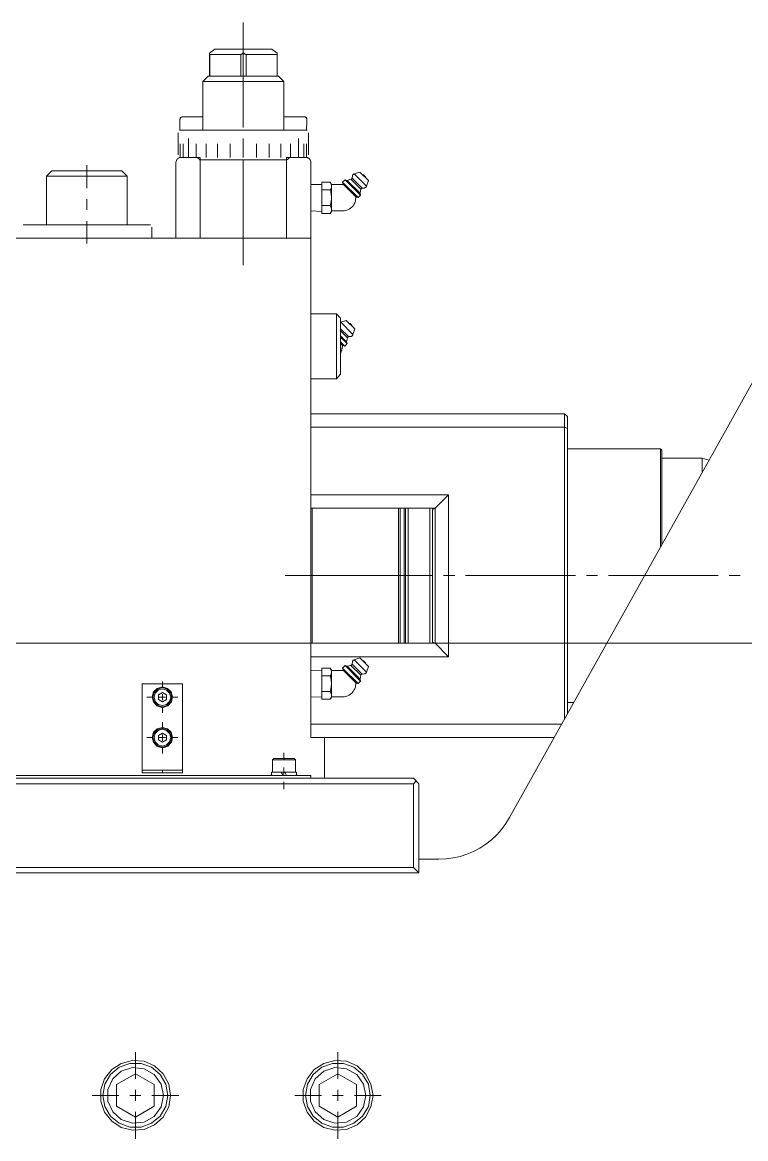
# Model space of a CAD drawing. Header units: millimetres. Extents: x 288 to 8834, y 20 to 9668.
# Drawn here: x 3434.9 to 3702.8, y 7674.4 to 8087.9 of the extents above; entities that cross this region are included whole.
import ezdxf

# ---------------------------------------------------------------- set-up
doc = ezdxf.new("R2010")
doc.units = ezdxf.units.MM
doc.layers.add('Layer1', color=7, linetype='Continuous')

# ---------------------------------------------------------------- blocks, each defined once
blk = doc.blocks.new('BLKF829')
at = {"layer": 'Layer1', "color": 7, "linetype": 'Continuous', "lineweight": 5}
for p, q in [((3612.36, 7788.94), (3614, 7791.09)), ((3608.66, 7785.15), (3610.64, 7786.96)), ((3610.64, 7786.96), (3612.36, 7788.94)), ((3604.35, 7782.05), (3606.59, 7783.51)), ((3606.59, 7783.51), (3608.66, 7785.15)), ((3591.86, 7778.09), (3594.45, 7778.43)), ((3594.45, 7778.43), (3597.03, 7778.95)), ((3597.03, 7778.95), (3599.61, 7779.81)), ((3599.61, 7779.81), (3602.03, 7780.84)), ((3602.03, 7780.84), (3604.35, 7782.05)), ((3589.19, 7777.91), (3591.86, 7778.09))]:
    blk.add_line(p, q, dxfattribs=at)
blk = doc.blocks.new('BLKF892')
at = {"layer": 'Layer1', "color": 7, "linetype": 'Continuous', "lineweight": 5}
for p, q in [((3552.77, 7965.56), (3552.85, 7965.73)), ((3552.85, 7965.73), (3553.03, 7965.9)), ((3553.03, 7966.07), (3553.11, 7966.33)), ((3553.03, 7965.9), (3553.03, 7966.07)), ((3553.11, 7966.33), (3553.2, 7966.5)), ((3553.2, 7966.5), (3553.28, 7966.68)), ((3553.28, 7966.93), (3553.37, 7967.11)), ((3553.28, 7966.68), (3553.28, 7966.93)), ((3553.37, 7967.54), (3553.46, 7967.71)), ((3553.37, 7967.28), (3553.37, 7967.54)), ((3553.37, 7967.11), (3553.37, 7967.28))]:
    blk.add_line(p, q, dxfattribs=at)
blk = doc.blocks.new('BLKF893')
at = {"layer": 'Layer1', "color": 7, "linetype": 'Continuous', "lineweight": 5}
for p, q in [((3556.56, 7971.58), (3556.73, 7971.58)), ((3556.73, 7971.58), (3556.82, 7971.67)), ((3556.82, 7971.67), (3556.9, 7971.67)), ((3556.9, 7971.67), (3556.99, 7971.76)), ((3556.99, 7971.76), (3557.07, 7971.76)), ((3557.07, 7971.76), (3557.16, 7971.84)), ((3557.16, 7971.93), (3557.25, 7972.01)), ((3557.16, 7971.84), (3557.16, 7971.93)), ((3557.25, 7972.01), (3557.33, 7972.1)), ((3557.33, 7972.1), (3557.33, 7972.19))]:
    blk.add_line(p, q, dxfattribs=at)
blk = doc.blocks.new('BLKF894')
at = {"layer": 'Layer1', "color": 7, "linetype": 'Continuous', "lineweight": 5}
for p, q in [((3555.44, 7971.24), (3555.35, 7971.15)), ((3555.52, 7971.33), (3555.44, 7971.33)), ((3555.44, 7971.33), (3555.44, 7971.24)), ((3555.7, 7971.41), (3555.52, 7971.41)), ((3555.52, 7971.41), (3555.52, 7971.33)), ((3555.78, 7971.5), (3555.7, 7971.41))]:
    blk.add_line(p, q, dxfattribs=at)
blk = doc.blocks.new('BLKF895')
at = {"layer": 'Layer1', "color": 7, "linetype": 'Continuous', "lineweight": 5}
for p, q in [((3549.32, 8021.96), (3549.41, 8022.39)), ((3549.41, 8022.39), (3549.41, 8022.82)), ((3548.98, 8020.07), (3549.07, 8020.5)), ((3549.07, 8020.5), (3549.15, 8020.84)), ((3549.15, 8020.84), (3549.24, 8021.01)), ((3549.24, 8021.1), (3549.32, 8021.53)), ((3549.24, 8021.01), (3549.24, 8021.1)), ((3549.32, 8021.53), (3549.32, 8021.96))]:
    blk.add_line(p, q, dxfattribs=at)
blk = doc.blocks.new('BLKF896')
at = {"layer": 'Layer1', "color": 7, "linetype": 'Continuous', "lineweight": 5}
for p, q in [((3549.24, 8019.55), (3549.07, 8019.89)), ((3549.32, 8019.12), (3549.24, 8019.55)), ((3549.41, 8019.12), (3549.32, 8019.12)), ((3549.41, 8018.6), (3549.41, 8019.12))]:
    blk.add_line(p, q, dxfattribs=at)
blk = doc.blocks.new('BLKF897')
at = {"layer": 'Layer1', "color": 7, "linetype": 'Continuous', "lineweight": 5}
for p, q in [((3549.15, 8026.09), (3549.32, 8026.52)), ((3549.32, 8026.52), (3549.41, 8026.96)), ((3548.98, 8025.84), (3549.15, 8026.09))]:
    blk.add_line(p, q, dxfattribs=at)
blk = doc.blocks.new('BLKF898')
at = {"layer": 'Layer1', "color": 7, "linetype": 'Continuous', "lineweight": 5}
for p, q in [((3549.15, 8025.32), (3548.98, 8025.75)), ((3549.24, 8024.89), (3549.15, 8025.32)), ((3549.32, 8024.46), (3549.24, 8024.89)), ((3549.32, 8023.86), (3549.32, 8024.46)), ((3549.41, 8023.42), (3549.32, 8023.86)), ((3549.41, 8022.91), (3549.41, 8023.42))]:
    blk.add_line(p, q, dxfattribs=at)
blk = doc.blocks.new('BLKF899')
at = {"layer": 'Layer1', "color": 7, "linetype": 'Continuous', "lineweight": 5}
for p, q in [((3549.24, 8028.25), (3549.07, 8028.59)), ((3549.32, 8027.82), (3549.24, 8028.25)), ((3549.41, 8027.73), (3549.32, 8027.82)), ((3549.41, 8027.3), (3549.41, 8027.73))]:
    blk.add_line(p, q, dxfattribs=at)
blk = doc.blocks.new('BLKF900')
at = {"layer": 'Layer1', "color": 7, "linetype": 'Continuous', "lineweight": 5}
for p, q in [((3549.32, 8017.91), (3549.41, 8018.34)), ((3548.98, 8017.14), (3549.15, 8017.4)), ((3549.15, 8017.48), (3549.32, 8017.91)), ((3549.15, 8017.4), (3549.15, 8017.48))]:
    blk.add_line(p, q, dxfattribs=at)
blk = doc.blocks.new('BLKF901')
at = {"layer": 'Layer1', "color": 7, "linetype": 'Continuous', "lineweight": 5}
for p, q in [((3558.28, 8021.7), (3558.37, 8022.31)), ((3554.15, 8018.09), (3554.75, 8018.17)), ((3554.75, 8018.17), (3555.44, 8018.43)), ((3555.44, 8018.43), (3555.95, 8018.69)), ((3555.95, 8018.69), (3556.47, 8019.03)), ((3556.47, 8019.03), (3556.99, 8019.46)), ((3556.99, 8019.46), (3557.42, 8019.98)), ((3557.42, 8019.98), (3557.76, 8020.5)), ((3557.76, 8020.5), (3558.02, 8021.1)), ((3558.02, 8021.1), (3558.28, 8021.7)), ((3553.54, 8018.09), (3554.15, 8018.09))]:
    blk.add_line(p, q, dxfattribs=at)
blk = doc.blocks.new('BLKF902')
at = {"layer": 'Layer1', "color": 7, "linetype": 'Continuous', "lineweight": 5}
for p, q in [((3557.25, 8031.26), (3557.16, 8031.17)), ((3557.16, 8031.17), (3557.16, 8031.09)), ((3557.33, 8031.43), (3557.25, 8031.35)), ((3557.25, 8031.35), (3557.25, 8031.26)), ((3557.42, 8031.52), (3557.33, 8031.52)), ((3557.33, 8031.52), (3557.33, 8031.43)), ((3557.5, 8031.61), (3557.42, 8031.52)), ((3557.59, 8031.69), (3557.5, 8031.61)), ((3557.68, 8031.69), (3557.59, 8031.69)), ((3557.76, 8031.78), (3557.68, 8031.69)), ((3557.85, 8031.78), (3557.76, 8031.78))]:
    blk.add_line(p, q, dxfattribs=at)
blk = doc.blocks.new('BLKF903')
at = {"layer": 'Layer1', "color": 7, "linetype": 'Continuous', "lineweight": 5}
for p, q in [((3561.55, 8026.52), (3561.64, 8026.61)), ((3561.64, 8026.61), (3561.81, 8026.61)), ((3561.81, 8026.61), (3561.9, 8026.7)), ((3561.9, 8026.7), (3561.98, 8026.7)), ((3561.98, 8026.7), (3562.07, 8026.78)), ((3562.07, 8026.78), (3562.15, 8026.87)), ((3562.15, 8026.87), (3562.15, 8026.96)), ((3562.15, 8026.96), (3562.24, 8026.96)), ((3562.24, 8026.96), (3562.33, 8027.04)), ((3562.33, 8027.04), (3562.33, 8027.13))]:
    blk.add_line(p, q, dxfattribs=at)
blk = doc.blocks.new('BLKF904')
at = {"layer": 'Layer1', "color": 7, "linetype": 'Continuous', "lineweight": 5}
for p, q in [((3556.64, 8029.8), (3556.82, 8029.8)), ((3556.82, 8029.8), (3556.82, 8029.88)), ((3556.82, 8029.88), (3556.9, 8029.88)), ((3556.9, 8029.88), (3556.99, 8029.97)), ((3556.99, 8030.06), (3556.99, 8030.14)), ((3556.99, 8029.97), (3556.99, 8030.06))]:
    blk.add_line(p, q, dxfattribs=at)
blk = doc.blocks.new('BLKF905')
at = {"layer": 'Layer1', "color": 7, "linetype": 'Continuous', "lineweight": 5}
for p, q in [((3560.6, 8026.44), (3560.52, 8026.35)), ((3560.78, 8026.44), (3560.6, 8026.44)), ((3560.43, 8026.27), (3560.35, 8026.18)), ((3560.52, 8026.35), (3560.43, 8026.27))]:
    blk.add_line(p, q, dxfattribs=at)
blk = doc.blocks.new('BLKF942')
at = {"layer": 'Layer1', "color": 7, "linetype": 'Continuous', "lineweight": 5}
for p, q in [((3550.7, 7700.75), (3546.57, 7699.46)), ((3555.01, 7700.32), (3550.7, 7700.75)), ((3558.8, 7698.17), (3555.01, 7700.32)), ((3543.38, 7696.54), (3541.66, 7692.57)), ((3546.57, 7699.46), (3543.38, 7696.54)), ((3561.29, 7694.64), (3558.8, 7698.17)), ((3541.66, 7692.57), (3541.66, 7688.27)), ((3562.15, 7690.42), (3561.29, 7694.64)), ((3541.66, 7688.27), (3543.38, 7684.31)), ((3543.38, 7684.31), (3546.57, 7681.47)), ((3558.8, 7682.67), (3561.29, 7686.2)), ((3546.57, 7681.47), (3550.7, 7680.09)), ((3550.7, 7680.09), (3555.01, 7680.52)), ((3555.01, 7680.52), (3558.8, 7682.67))]:
    blk.add_line(p, q, dxfattribs=at)
blk = doc.blocks.new('BLKF943')
at = {"layer": 'Layer1', "color": 7, "linetype": 'Continuous', "lineweight": 5}
for p, q in [((3545.79, 7700.84), (3542.61, 7698.17)), ((3549.75, 7702.22), (3545.79, 7700.84)), ((3553.89, 7702.22), (3549.75, 7702.22)), ((3557.76, 7700.84), (3553.89, 7702.22)), ((3560.95, 7698.17), (3557.76, 7700.84)), ((3542.61, 7698.17), (3540.54, 7694.55)), ((3563.1, 7694.55), (3560.95, 7698.17)), ((3540.54, 7694.55), (3539.77, 7690.42)), ((3563.79, 7690.42), (3563.1, 7694.55)), ((3539.77, 7690.42), (3540.54, 7686.37)), ((3540.54, 7686.37), (3542.61, 7682.76)), ((3560.95, 7682.76), (3563.1, 7686.37)), ((3542.61, 7682.76), (3545.79, 7680.09)), ((3545.79, 7680.09), (3549.75, 7678.62)), ((3553.89, 7678.62), (3557.76, 7680.09)), ((3557.76, 7680.09), (3560.95, 7682.76)), ((3549.75, 7678.62), (3553.89, 7678.62))]:
    blk.add_line(p, q, dxfattribs=at)
blk = doc.blocks.new('BLKF944')
at = {"layer": 'Layer1', "color": 7, "linetype": 'Continuous', "lineweight": 5}
for p, q in [((3475.7, 7700.75), (3471.56, 7699.46)), ((3480, 7700.32), (3475.7, 7700.75)), ((3483.79, 7698.17), (3480, 7700.32)), ((3468.38, 7696.54), (3466.65, 7692.57)), ((3471.56, 7699.46), (3468.38, 7696.54)), ((3486.29, 7694.64), (3483.79, 7698.17)), ((3466.65, 7692.57), (3466.65, 7688.27)), ((3487.24, 7690.42), (3486.29, 7694.64)), ((3466.65, 7688.27), (3468.38, 7684.31)), ((3468.38, 7684.31), (3471.56, 7681.47)), ((3483.79, 7682.67), (3486.29, 7686.2)), ((3471.56, 7681.47), (3475.7, 7680.09)), ((3475.7, 7680.09), (3480, 7680.52)), ((3480, 7680.52), (3483.79, 7682.67))]:
    blk.add_line(p, q, dxfattribs=at)
blk = doc.blocks.new('BLKF945')
at = {"layer": 'Layer1', "color": 7, "linetype": 'Continuous', "lineweight": 5}
for p, q in [((3470.79, 7700.84), (3467.6, 7698.17)), ((3474.75, 7702.22), (3470.79, 7700.84)), ((3478.88, 7702.22), (3474.75, 7702.22)), ((3482.76, 7700.84), (3478.88, 7702.22)), ((3486.03, 7698.17), (3482.76, 7700.84)), ((3467.6, 7698.17), (3465.53, 7694.55)), ((3488.1, 7694.55), (3486.03, 7698.17)), ((3465.53, 7694.55), (3464.76, 7690.42)), ((3488.79, 7690.42), (3488.1, 7694.55)), ((3464.76, 7690.42), (3465.53, 7686.37)), ((3465.53, 7686.37), (3467.6, 7682.76)), ((3486.03, 7682.76), (3488.1, 7686.37)), ((3467.6, 7682.76), (3470.79, 7680.09)), ((3470.79, 7680.09), (3474.75, 7678.62)), ((3478.88, 7678.62), (3482.76, 7680.09)), ((3482.76, 7680.09), (3486.03, 7682.76)), ((3474.75, 7678.62), (3478.88, 7678.62))]:
    blk.add_line(p, q, dxfattribs=at)
blk = doc.blocks.new('BLKF994')
at = {"layer": 'Layer1', "color": 7, "linetype": 'Continuous', "lineweight": 5}
for p, q in [((3548.98, 7845.86), (3549.15, 7846.12)), ((3549.15, 7846.12), (3549.32, 7846.55)), ((3549.32, 7846.55), (3549.41, 7846.98))]:
    blk.add_line(p, q, dxfattribs=at)
blk = doc.blocks.new('BLKF995')
at = {"layer": 'Layer1', "color": 7, "linetype": 'Continuous', "lineweight": 5}
for p, q in [((3549.15, 7845.34), (3548.98, 7845.77)), ((3549.24, 7844.91), (3549.15, 7845.34)), ((3549.32, 7844.48), (3549.24, 7844.91)), ((3549.32, 7843.88), (3549.32, 7844.48)), ((3549.41, 7843.45), (3549.32, 7843.88)), ((3549.41, 7842.93), (3549.41, 7843.45))]:
    blk.add_line(p, q, dxfattribs=at)
blk = doc.blocks.new('BLKF996')
at = {"layer": 'Layer1', "color": 7, "linetype": 'Continuous', "lineweight": 5}
for p, q in [((3549.24, 7848.18), (3549.07, 7848.61)), ((3549.32, 7847.84), (3549.24, 7848.18)), ((3549.41, 7847.75), (3549.32, 7847.84)), ((3549.41, 7847.24), (3549.41, 7847.75))]:
    blk.add_line(p, q, dxfattribs=at)
blk = doc.blocks.new('BLKF997')
at = {"layer": 'Layer1', "color": 7, "linetype": 'Continuous', "lineweight": 5}
for p, q in [((3548.98, 7840.09), (3549.07, 7840.52)), ((3549.07, 7840.52), (3549.15, 7840.86)), ((3549.15, 7840.86), (3549.24, 7841.03)), ((3549.24, 7841.12), (3549.32, 7841.55)), ((3549.24, 7841.03), (3549.24, 7841.12)), ((3549.32, 7841.98), (3549.41, 7842.41)), ((3549.32, 7841.55), (3549.32, 7841.98)), ((3549.41, 7842.41), (3549.41, 7842.84))]:
    blk.add_line(p, q, dxfattribs=at)
blk = doc.blocks.new('BLKF998')
at = {"layer": 'Layer1', "color": 7, "linetype": 'Continuous', "lineweight": 5}
for p, q in [((3549.24, 7839.57), (3549.07, 7839.92)), ((3549.32, 7839.14), (3549.24, 7839.57)), ((3549.41, 7839.14), (3549.32, 7839.14)), ((3549.41, 7838.62), (3549.41, 7839.14))]:
    blk.add_line(p, q, dxfattribs=at)
blk = doc.blocks.new('BLKF999')
at = {"layer": 'Layer1', "color": 7, "linetype": 'Continuous', "lineweight": 5}
for p, q in [((3548.98, 7837.16), (3549.15, 7837.42)), ((3549.15, 7837.5), (3549.32, 7837.85)), ((3549.15, 7837.42), (3549.15, 7837.5)), ((3549.32, 7837.85), (3549.41, 7838.28))]:
    blk.add_line(p, q, dxfattribs=at)
blk = doc.blocks.new('BLKF1000')
at = {"layer": 'Layer1', "color": 7, "linetype": 'Continuous', "lineweight": 5}
for p, q in [((3557.42, 7840), (3557.76, 7840.52)), ((3557.76, 7840.52), (3558.02, 7841.03)), ((3558.02, 7841.03), (3558.28, 7841.64)), ((3558.28, 7841.64), (3558.37, 7842.33)), ((3553.54, 7838.02), (3554.15, 7838.11)), ((3554.15, 7838.11), (3554.75, 7838.19)), ((3554.75, 7838.19), (3555.44, 7838.45)), ((3555.44, 7838.45), (3555.95, 7838.71)), ((3555.95, 7838.71), (3556.47, 7839.05)), ((3556.47, 7839.05), (3556.99, 7839.48)), ((3556.99, 7839.48), (3557.42, 7840))]:
    blk.add_line(p, q, dxfattribs=at)
blk = doc.blocks.new('BLKF1001')
at = {"layer": 'Layer1', "color": 7, "linetype": 'Continuous', "lineweight": 5}
for p, q in [((3557.25, 7851.28), (3557.16, 7851.2)), ((3557.16, 7851.2), (3557.16, 7851.11)), ((3557.33, 7851.45), (3557.25, 7851.37)), ((3557.25, 7851.37), (3557.25, 7851.28)), ((3557.42, 7851.54), (3557.33, 7851.45)), ((3557.5, 7851.63), (3557.42, 7851.54)), ((3557.59, 7851.71), (3557.5, 7851.63)), ((3557.68, 7851.71), (3557.59, 7851.71)), ((3557.76, 7851.8), (3557.68, 7851.71)), ((3557.85, 7851.8), (3557.76, 7851.8))]:
    blk.add_line(p, q, dxfattribs=at)
blk = doc.blocks.new('BLKF1002')
at = {"layer": 'Layer1', "color": 7, "linetype": 'Continuous', "lineweight": 5}
for p, q in [((3561.55, 7846.55), (3561.64, 7846.55)), ((3561.64, 7846.55), (3561.72, 7846.63)), ((3561.72, 7846.63), (3561.81, 7846.63)), ((3561.81, 7846.63), (3561.9, 7846.72)), ((3561.9, 7846.72), (3561.98, 7846.72)), ((3561.98, 7846.72), (3562.07, 7846.8)), ((3562.07, 7846.8), (3562.15, 7846.89)), ((3562.15, 7846.89), (3562.24, 7846.98)), ((3562.24, 7846.98), (3562.33, 7847.06)), ((3562.33, 7847.06), (3562.33, 7847.15))]:
    blk.add_line(p, q, dxfattribs=at)
blk = doc.blocks.new('BLKF1003')
at = {"layer": 'Layer1', "color": 7, "linetype": 'Continuous', "lineweight": 5}
for p, q in [((3556.64, 7849.73), (3556.73, 7849.82)), ((3556.73, 7849.82), (3556.82, 7849.82)), ((3556.82, 7849.82), (3556.9, 7849.9)), ((3556.9, 7849.9), (3556.99, 7849.99)), ((3556.99, 7850.08), (3556.99, 7850.16)), ((3556.99, 7849.99), (3556.99, 7850.08))]:
    blk.add_line(p, q, dxfattribs=at)
blk = doc.blocks.new('BLKF1004')
at = {"layer": 'Layer1', "color": 7, "linetype": 'Continuous', "lineweight": 5}
for p, q in [((3560.43, 7846.2), (3560.35, 7846.2)), ((3560.52, 7846.37), (3560.43, 7846.29)), ((3560.43, 7846.29), (3560.43, 7846.2)), ((3560.6, 7846.37), (3560.52, 7846.37)), ((3560.78, 7846.46), (3560.6, 7846.46)), ((3560.6, 7846.46), (3560.6, 7846.37))]:
    blk.add_line(p, q, dxfattribs=at)
blk = doc.blocks.new('BLKF1007')
at = {"layer": 'Layer1', "color": 7, "linetype": 'Continuous', "lineweight": 5}
for p, q in [((3484.14, 7824.5), (3483.7, 7822.95)), ((3485.25, 7825.62), (3484.14, 7824.5)), ((3486.8, 7826.05), (3485.25, 7825.62)), ((3488.35, 7825.62), (3486.8, 7826.05)), ((3489.47, 7824.5), (3488.35, 7825.62)), ((3489.91, 7822.95), (3489.47, 7824.5)), ((3483.7, 7822.95), (3484.14, 7821.4)), ((3484.14, 7821.4), (3485.25, 7820.28)), ((3485.25, 7820.28), (3486.8, 7819.85)), ((3486.8, 7819.85), (3488.35, 7820.28)), ((3488.35, 7820.28), (3489.47, 7821.4))]:
    blk.add_line(p, q, dxfattribs=at)
blk = doc.blocks.new('BLKF1008')
at = {"layer": 'Layer1', "color": 7, "linetype": 'Continuous', "lineweight": 5}
for p, q in [((3483.79, 7824.67), (3483.27, 7822.95)), ((3485.08, 7825.96), (3483.79, 7824.67)), ((3486.8, 7826.4), (3485.08, 7825.96)), ((3488.53, 7825.96), (3486.8, 7826.4)), ((3489.82, 7824.67), (3488.53, 7825.96)), ((3490.34, 7822.95), (3489.82, 7824.67)), ((3483.27, 7822.95), (3483.79, 7821.23)), ((3483.79, 7821.23), (3485.08, 7819.94)), ((3485.08, 7819.94), (3486.8, 7819.42)), ((3486.8, 7819.42), (3488.53, 7819.94)), ((3488.53, 7819.94), (3489.82, 7821.23))]:
    blk.add_line(p, q, dxfattribs=at)
blk = doc.blocks.new('BLKF1009')
at = {"layer": 'Layer1', "color": 7, "linetype": 'Continuous', "lineweight": 5}
for p, q in [((3485.08, 7840.95), (3483.79, 7839.66)), ((3486.8, 7841.47), (3485.08, 7840.95)), ((3488.53, 7840.95), (3486.8, 7841.47)), ((3489.82, 7839.66), (3488.53, 7840.95)), ((3483.79, 7839.66), (3483.27, 7837.93)), ((3483.27, 7837.93), (3483.79, 7836.21)), ((3483.79, 7836.21), (3485.08, 7834.92)), ((3488.53, 7834.92), (3489.82, 7836.21)), ((3490.34, 7837.93), (3489.82, 7839.66)), ((3485.08, 7834.92), (3486.8, 7834.4)), ((3486.8, 7834.4), (3488.53, 7834.92))]:
    blk.add_line(p, q, dxfattribs=at)
blk = doc.blocks.new('BLKF1010')
at = {"layer": 'Layer1', "color": 7, "linetype": 'Continuous', "lineweight": 5}
for p, q in [((3485.25, 7840.6), (3484.14, 7839.48)), ((3486.8, 7841.03), (3485.25, 7840.6)), ((3488.35, 7840.6), (3486.8, 7841.03)), ((3489.47, 7839.48), (3488.35, 7840.6)), ((3484.14, 7839.48), (3483.7, 7837.93)), ((3483.7, 7837.93), (3484.14, 7836.38)), ((3484.14, 7836.38), (3485.25, 7835.27)), ((3488.35, 7835.27), (3489.47, 7836.38)), ((3489.91, 7837.93), (3489.47, 7839.48)), ((3485.25, 7835.27), (3486.8, 7834.83)), ((3486.8, 7834.83), (3488.35, 7835.27))]:
    blk.add_line(p, q, dxfattribs=at)
blk = doc.blocks.new('BLKF1109')
at = {"layer": 'Layer1', "color": 7, "linetype": 'Continuous', "lineweight": 5}
for p, q in [((3516.77, 8076.56), (3516.86, 8076.56)), ((3516.86, 8076.56), (3516.94, 8076.47)), ((3516.94, 8076.47), (3517.03, 8076.38)), ((3517.03, 8076.38), (3517.12, 8076.38)), ((3517.12, 8076.38), (3517.2, 8076.3)), ((3517.2, 8076.3), (3517.29, 8076.21)), ((3517.29, 8076.21), (3517.38, 8076.21)), ((3517.38, 8076.21), (3517.46, 8076.13)), ((3517.46, 8076.13), (3517.55, 8076.13)), ((3517.55, 8076.13), (3517.63, 8076.04)), ((3517.63, 8076.04), (3517.72, 8075.95))]:
    blk.add_line(p, q, dxfattribs=at)
blk = doc.blocks.new('BLKF1110')
at = {"layer": 'Layer1', "color": 7, "linetype": 'Continuous', "lineweight": 5}
for p, q in [((3516, 8076.04), (3516.08, 8076.13)), ((3516.08, 8076.13), (3516.17, 8076.13)), ((3516.17, 8076.13), (3516.26, 8076.21)), ((3516.26, 8076.21), (3516.34, 8076.21)), ((3516.34, 8076.21), (3516.43, 8076.3)), ((3516.43, 8076.3), (3516.51, 8076.38)), ((3516.51, 8076.38), (3516.6, 8076.47)), ((3516.6, 8076.47), (3516.69, 8076.56)), ((3515.83, 8075.95), (3515.91, 8075.95)), ((3515.91, 8075.95), (3516, 8076.04))]:
    blk.add_line(p, q, dxfattribs=at)
blk = doc.blocks.new('BLKF1111')
at = {"layer": 'Layer1', "color": 7, "linetype": 'Continuous', "lineweight": 5}
for p, q in [((3540.28, 8037.89), (3540.02, 8037.89)), ((3540.54, 8037.81), (3540.28, 8037.89)), ((3540.8, 8037.63), (3540.54, 8037.81)), ((3541.06, 8037.55), (3540.8, 8037.63)), ((3541.23, 8037.38), (3541.06, 8037.55)), ((3541.4, 8037.12), (3541.23, 8037.38)), ((3541.49, 8036.94), (3541.4, 8037.12)), ((3541.66, 8036.69), (3541.49, 8036.94)), ((3541.75, 8036.43), (3541.66, 8036.69)), ((3541.75, 8036.17), (3541.75, 8036.43)), ((3541.83, 8035.91), (3541.75, 8036.17))]:
    blk.add_line(p, q, dxfattribs=at)
blk = doc.blocks.new('BLKF1112')
at = {"layer": 'Layer1', "color": 7, "linetype": 'Continuous', "lineweight": 5}
for p, q in [((3491.89, 8036.43), (3491.8, 8036.17)), ((3491.97, 8036.69), (3491.89, 8036.43)), ((3492.06, 8036.94), (3491.97, 8036.69)), ((3492.23, 8037.12), (3492.06, 8036.94)), ((3492.4, 8037.38), (3492.23, 8037.12)), ((3492.57, 8037.55), (3492.4, 8037.38)), ((3492.83, 8037.63), (3492.57, 8037.55)), ((3493.01, 8037.81), (3492.83, 8037.63)), ((3493.26, 8037.89), (3493.01, 8037.81)), ((3493.78, 8037.89), (3493.26, 8037.89))]:
    blk.add_line(p, q, dxfattribs=at)
blk = doc.blocks.new('BLKF1113')
at = {"layer": 'Layer1', "color": 7, "linetype": 'Continuous', "lineweight": 5}
for p, q in [((3493.35, 8052.19), (3493.26, 8052.1)), ((3493.44, 8052.44), (3493.35, 8052.27)), ((3493.35, 8052.27), (3493.35, 8052.19)), ((3493.52, 8052.53), (3493.44, 8052.44)), ((3493.61, 8052.62), (3493.52, 8052.53)), ((3493.69, 8052.7), (3493.61, 8052.62)), ((3493.78, 8052.79), (3493.69, 8052.7)), ((3493.95, 8052.88), (3493.78, 8052.79)), ((3494.04, 8052.88), (3493.95, 8052.88)), ((3494.12, 8052.96), (3494.04, 8052.88)), ((3494.3, 8052.96), (3494.12, 8052.96))]:
    blk.add_line(p, q, dxfattribs=at)
blk = doc.blocks.new('BLKF1114')
at = {"layer": 'Layer1', "color": 7, "linetype": 'Continuous', "lineweight": 5}
for p, q in [((3539.59, 8052.88), (3539.42, 8052.96)), ((3539.68, 8052.88), (3539.59, 8052.88)), ((3539.77, 8052.79), (3539.68, 8052.88)), ((3539.94, 8052.7), (3539.77, 8052.79)), ((3540.02, 8052.62), (3539.94, 8052.7)), ((3540.11, 8052.53), (3540.02, 8052.62)), ((3540.2, 8052.44), (3540.11, 8052.53)), ((3540.2, 8052.27), (3540.2, 8052.44)), ((3540.28, 8052.19), (3540.2, 8052.27)), ((3540.28, 8051.93), (3540.28, 8052.19))]:
    blk.add_line(p, q, dxfattribs=at)
blk = doc.blocks.new('BLKF1124')
at = {"layer": 'Layer1', "color": 7, "linetype": 'Continuous', "lineweight": 5}
for p, q in [((3484.91, 7841.21), (3483.53, 7839.92)), ((3486.8, 7841.72), (3484.91, 7841.21)), ((3488.7, 7841.21), (3486.8, 7841.72)), ((3490.08, 7839.92), (3488.7, 7841.21)), ((3483.53, 7839.92), (3483.02, 7838.11)), ((3483.02, 7838.11), (3483.45, 7836.21)), ((3483.45, 7836.21), (3484.74, 7834.75)), ((3488.87, 7834.75), (3490.16, 7836.21)), ((3490.59, 7838.11), (3490.08, 7839.92)), ((3490.16, 7836.21), (3490.59, 7838.11)), ((3487.06, 7834.15), (3488.87, 7834.75))]:
    blk.add_line(p, q, dxfattribs=at)
blk = doc.blocks.new('BLKF1125')
at = {"layer": 'Layer1', "color": 7, "linetype": 'Continuous', "lineweight": 5}
for p, q in [((3483.02, 7823.04), (3483.53, 7824.93)), ((3483.53, 7824.93), (3484.91, 7826.22)), ((3484.91, 7826.22), (3486.8, 7826.74)), ((3486.8, 7826.74), (3488.7, 7826.22)), ((3488.7, 7826.22), (3490.08, 7824.93)), ((3490.08, 7824.93), (3490.59, 7823.04)), ((3483.45, 7821.23), (3483.02, 7823.04)), ((3484.74, 7819.76), (3483.45, 7821.23)), ((3486.55, 7819.16), (3484.74, 7819.76)), ((3490.16, 7821.23), (3488.87, 7819.76)), ((3490.59, 7823.04), (3490.16, 7821.23))]:
    blk.add_line(p, q, dxfattribs=at)
blk = doc.blocks.new('BLKF1169')
at = {"layer": 'Layer1', "color": 7, "linetype": 'Continuous', "lineweight": 5}
for p, q in [((3468.03, 7699.98), (3465.36, 7696.62)), ((3471.56, 7702.3), (3468.03, 7699.98)), ((3475.7, 7703.42), (3471.56, 7702.3)), ((3480, 7703.08), (3475.7, 7703.42)), ((3483.88, 7701.36), (3480, 7703.08)), ((3487.06, 7698.43), (3483.88, 7701.36)), ((3465.36, 7696.62), (3463.98, 7692.57)), ((3489.13, 7694.64), (3487.06, 7698.43)), ((3463.98, 7692.57), (3463.98, 7688.27)), ((3489.82, 7690.42), (3489.13, 7694.64)), ((3463.98, 7688.27), (3465.36, 7684.22)), ((3465.36, 7684.22), (3468.03, 7680.86)), ((3487.06, 7682.41), (3489.13, 7686.2)), ((3468.03, 7680.86), (3471.56, 7678.54)), ((3480, 7677.85), (3483.88, 7679.57)), ((3483.88, 7679.57), (3487.06, 7682.41)), ((3471.56, 7678.54), (3475.7, 7677.5)), ((3475.7, 7677.5), (3480, 7677.85))]:
    blk.add_line(p, q, dxfattribs=at)
blk = doc.blocks.new('BLKF1170')
at = {"layer": 'Layer1', "color": 7, "linetype": 'Continuous', "lineweight": 5}
for p, q in [((3542.95, 7699.98), (3540.37, 7696.62)), ((3546.57, 7702.3), (3542.95, 7699.98)), ((3550.7, 7703.42), (3546.57, 7702.3)), ((3555.01, 7703.08), (3550.7, 7703.42)), ((3558.88, 7701.36), (3555.01, 7703.08)), ((3562.07, 7698.43), (3558.88, 7701.36)), ((3540.37, 7696.62), (3538.99, 7692.57)), ((3564.05, 7694.64), (3562.07, 7698.43)), ((3538.99, 7692.57), (3538.99, 7688.27)), ((3564.82, 7690.42), (3564.05, 7694.64)), ((3538.99, 7688.27), (3540.37, 7684.22)), ((3540.37, 7684.22), (3542.95, 7680.86)), ((3562.07, 7682.41), (3564.05, 7686.2)), ((3542.95, 7680.86), (3546.57, 7678.54)), ((3555.01, 7677.85), (3558.88, 7679.57)), ((3558.88, 7679.57), (3562.07, 7682.41)), ((3546.57, 7678.54), (3550.7, 7677.5)), ((3550.7, 7677.5), (3555.01, 7677.85))]:
    blk.add_line(p, q, dxfattribs=at)
blk = doc.blocks.new('BLKF763')
at = {"layer": 'Layer1', "color": 7, "linetype": 'Continuous', "lineweight": 5}
for p, q in [((3516.77, 8087.92), (3516.77, 8049)), ((3506.18, 8077.93), (3504.29, 8076.56)), ((3504.29, 8076.56), (3504.29, 8076.04)), ((3504.29, 8076.56), (3504.29, 8067.95)), ((3506.18, 8077.93), (3527.36, 8077.93)), ((3516.69, 8076.56), (3516.77, 8076.56)), ((3516.77, 8076.56), (3516.77, 8077.93)), ((3529.26, 8076.56), (3527.36, 8077.93)), ((3529.26, 8075.95), (3529.26, 8076.56)), ((3529.26, 8067.95), (3529.26, 8076.56)), ((3504.29, 8076.04), (3504.37, 8075.95)), ((3515.83, 8075.95), (3504.37, 8075.95)), ((3504.37, 8067.95), (3504.37, 8075.95)), ((3515.83, 8075.95), (3515.83, 8067.95)), ((3517.72, 8075.95), (3517.81, 8075.95)), ((3529.26, 8075.95), (3517.81, 8075.95)), ((3517.81, 8067.95), (3517.81, 8075.95)), ((3529.26, 8075.95), (3529.26, 8067.95)), ((3503.77, 8067.95), (3501.79, 8065.96)), ((3529.78, 8067.95), (3503.77, 8067.95)), ((3531.76, 8065.96), (3529.78, 8067.95)), ((3531.76, 8065.96), (3501.79, 8065.96)), ((3501.79, 8065.96), (3501.79, 8047.97)), ((3531.76, 8047.97), (3531.76, 8065.96)), ((3493.26, 8052.1), (3493.26, 8051.93)), ((3493.26, 8051.93), (3493.26, 8047.97)), ((3494.3, 8052.96), (3501.79, 8052.96)), ((3531.76, 8052.96), (3539.33, 8052.96)), ((3539.42, 8052.96), (3539.33, 8052.96)), ((3540.28, 8050.46), (3540.28, 8051.93)), ((3540.45, 8047.97), (3493.18, 8047.97)), ((3501.79, 8047.97), (3531.76, 8047.97)), ((3540.28, 8049.86), (3540.2, 8049.43)), ((3540.2, 8049.43), (3540.2, 8047.97)), ((3540.28, 8050.46), (3540.28, 8049.86)), ((3492.66, 8047.02), (3492.66, 8038.84)), ((3493.44, 8037.89), (3493.44, 8042.97)), ((3493.44, 8037.89), (3493.44, 8042.97)), ((3494.47, 8037.89), (3494.47, 8042.97)), ((3494.47, 8037.89), (3494.47, 8042.97)), ((3496.45, 8037.89), (3496.45, 8044.95)), ((3496.45, 8037.89), (3496.45, 8044.95)), ((3499.29, 8037.89), (3499.29, 8042.97)), ((3499.29, 8037.89), (3499.29, 8042.97)), ((3502.99, 8037.89), (3502.99, 8042.97)), ((3502.99, 8037.89), (3502.99, 8042.97)), ((3507.21, 8037.89), (3507.21, 8042.97)), ((3507.21, 8037.89), (3507.21, 8042.97)), ((3511.95, 8037.89), (3511.95, 8042.97)), ((3511.95, 8037.89), (3511.95, 8042.97)), ((3516.77, 8044.95), (3516.77, 8040.91)), ((3516.77, 8037.89), (3516.77, 8044.95)), ((3516.77, 8037.89), (3516.77, 8044.95)), ((3521.68, 8037.89), (3521.68, 8042.97)), ((3521.68, 8037.89), (3521.68, 8042.97)), ((3526.33, 8037.89), (3526.33, 8042.97)), ((3526.33, 8037.89), (3526.33, 8042.97)), ((3530.64, 8037.89), (3530.64, 8042.97)), ((3530.64, 8037.89), (3530.64, 8042.97)), ((3534.25, 8037.89), (3534.25, 8042.97)), ((3534.25, 8037.89), (3534.25, 8042.97)), ((3537.18, 8037.89), (3537.18, 8044.95)), ((3537.18, 8037.89), (3537.18, 8044.95)), ((3539.16, 8037.89), (3539.16, 8042.97)), ((3539.16, 8037.89), (3539.16, 8042.97)), ((3540.2, 8037.89), (3540.2, 8042.97)), ((3540.2, 8037.89), (3540.2, 8042.97)), ((3540.97, 8038.84), (3540.97, 8047.02)), ((3458.82, 8034.96), (3458.82, 8026.52)), ((3491.8, 8036.17), (3491.8, 8035.91)), ((3491.8, 8007.92), (3491.8, 8035.91)), ((3493.18, 8037.89), (3493.78, 8037.89)), ((3499.98, 8037.89), (3493.78, 8037.89)), ((3499.81, 8037.89), (3500.67, 8036.94)), ((3499.98, 8037.89), (3500.84, 8037.89)), ((3500.76, 8036.94), (3532.79, 8036.94)), ((3500.76, 8036.94), (3500.76, 8007.92)), ((3500.84, 8036.94), (3500.84, 8037.89)), ((3516.77, 8036.86), (3516.77, 7997.93)), ((3532.7, 8037.89), (3532.7, 8036.94)), ((3532.7, 8037.89), (3533.65, 8037.89)), ((3532.79, 8007.92), (3532.79, 8036.94)), ((3533.82, 8037.89), (3532.96, 8036.94)), ((3533.65, 8037.89), (3539.77, 8037.89)), ((3539.77, 8037.89), (3540.45, 8037.89)), ((3540.02, 8037.89), (3539.77, 8037.89)), ((3541.83, 8035.91), (3541.83, 8007.92)), ((3751.78, 8037.89), (3615.37, 7793.33)), ((3445.81, 8032.9), (3443.83, 8030.92)), ((3473.8, 8030.92), (3443.83, 8030.92)), ((3443.83, 8030.92), (3443.83, 8012.92)), ((3471.82, 8032.9), (3445.81, 8032.9)), ((3473.8, 8030.92), (3471.82, 8032.9)), ((3473.8, 8012.92), (3473.8, 8030.92)), ((3557.16, 8031), (3557.07, 8030.23)), ((3557.16, 8031.09), (3557.16, 8031)), ((3559.92, 8032.47), (3557.85, 8031.78)), ((3557.85, 8031.78), (3562.41, 8027.21)), ((3559.92, 8032.47), (3563.1, 8029.28)), ((3561.12, 8031.35), (3561.04, 8031.35)), ((3561.29, 8031.43), (3561.12, 8031.43)), ((3561.12, 8031.43), (3561.12, 8031.35)), ((3561.29, 8031.43), (3561.98, 8030.66)), ((3561.98, 8030.4), (3561.98, 8030.66)), ((3545.79, 8027.9), (3541.83, 8027.82)), ((3545.79, 8028.68), (3548.98, 8028.68)), ((3545.79, 8028.68), (3545.79, 8017.14)), ((3549.07, 8028.59), (3548.98, 8028.68)), ((3549.41, 8027.9), (3548.98, 8028.68)), ((3549.41, 8017.91), (3549.41, 8027.9)), ((3553.54, 8027.82), (3549.41, 8027.82)), ((3549.41, 8026.96), (3549.41, 8027.21)), ((3554.49, 8029.62), (3553.54, 8028.68)), ((3559.31, 8022.99), (3553.54, 8028.68)), ((3553.54, 8028.68), (3553.8, 8027.99)), ((3553.97, 8027.82), (3553.54, 8027.82)), ((3558.54, 8023.17), (3553.8, 8027.99)), ((3560.17, 8023.86), (3554.49, 8029.62)), ((3555.18, 8029.37), (3554.49, 8029.62)), ((3556.64, 8029.8), (3555.18, 8029.37)), ((3560, 8024.63), (3555.18, 8029.37)), ((3556.64, 8029.8), (3560.35, 8026.09)), ((3556.99, 8030.14), (3557.07, 8030.23)), ((3557.07, 8030.23), (3560.78, 8026.44)), ((3560.78, 8026.44), (3561.55, 8026.52)), ((3562.33, 8027.13), (3562.41, 8027.21)), ((3562.41, 8027.21), (3563.1, 8029.28)), ((3458.82, 8022.48), (3458.82, 8018.43)), ((3545.79, 8025.84), (3548.98, 8025.84)), ((3548.98, 8025.75), (3548.98, 8025.84)), ((3549.41, 8022.82), (3549.41, 8022.91)), ((3558.45, 8023.34), (3558.37, 8023.34)), ((3558.37, 8022.31), (3558.45, 8022.91)), ((3558.45, 8022.91), (3558.45, 8023.34)), ((3558.54, 8023.17), (3559.31, 8022.99)), ((3559.31, 8022.99), (3560.17, 8023.86)), ((3560, 8024.63), (3560.35, 8026.09)), ((3560.17, 8023.86), (3560, 8024.63)), ((3560.35, 8026.18), (3560.35, 8026.09)), ((3545.79, 8020.07), (3548.98, 8020.07)), ((3549.07, 8019.89), (3548.98, 8020.07)), ((3549.41, 8018.34), (3549.41, 8018.6)), ((3458.82, 8014.3), (3458.82, 8005.94)), ((3541.83, 8018.09), (3545.79, 8017.91)), ((3545.79, 8017.14), (3548.98, 8017.14)), ((3548.98, 8017.14), (3549.41, 8017.91)), ((3549.41, 8018.09), (3553.54, 8018.09)), ((3435.22, 8012.92), (3482.41, 8012.92)), ((3443.83, 8012.92), (3473.8, 8012.92)), ((3482.93, 8007.92), (3482.93, 8012.06)), ((3430.83, 8007.92), (3541.83, 8007.92)), ((3541.83, 8007.92), (3541.83, 7822.95)), ((3551.22, 7979.94), (3541.83, 7979.94)), ((3551.22, 7979.94), (3551.22, 7955.91)), ((3552.77, 7978.3), (3551.22, 7979.94)), ((3552.77, 7978.3), (3552.77, 7957.55)), ((3552.85, 7976.84), (3552.77, 7976.84)), ((3552.77, 7976.84), (3552.77, 7976.75)), ((3554.92, 7977.53), (3552.85, 7976.84)), ((3552.85, 7976.84), (3557.33, 7972.27)), ((3554.92, 7977.53), (3558.02, 7974.34)), ((3552.77, 7974.43), (3555.78, 7971.5)), ((3552.77, 7973.65), (3555.35, 7971.07)), ((3556.3, 7976.41), (3555.95, 7976.41)), ((3556.3, 7976.41), (3556.99, 7975.72)), ((3556.99, 7975.46), (3556.99, 7975.72)), ((3557.33, 7972.27), (3558.02, 7974.34)), ((3555.01, 7969.6), (3552.77, 7971.76)), ((3555.18, 7968.91), (3552.77, 7971.24)), ((3554.32, 7967.97), (3552.77, 7969.52)), ((3553.54, 7968.23), (3552.77, 7969)), ((3554.32, 7967.97), (3555.18, 7968.91)), ((3555.01, 7969.6), (3555.35, 7971.07)), ((3555.18, 7968.91), (3555.01, 7969.6)), ((3555.35, 7971.15), (3555.35, 7971.07)), ((3555.78, 7971.5), (3556.56, 7971.58)), ((3557.33, 7972.19), (3557.33, 7972.27)), ((3553.37, 7968.31), (3553.37, 7968.4)), ((3553.46, 7968.23), (3553.37, 7968.31)), ((3553.46, 7967.97), (3553.46, 7968.23)), ((3553.46, 7967.71), (3553.46, 7967.97)), ((3553.54, 7968.23), (3554.32, 7967.97)), ((3551.22, 7955.91), (3552.77, 7957.55)), ((3541.83, 7955.91), (3551.22, 7955.91)), ((3541.83, 7942.91), (3635.78, 7942.91)), ((3635.78, 7942.91), (3635.78, 7829.93)), ((3635.78, 7942.91), (3636.82, 7941.96)), ((3636.82, 7831.73), (3636.82, 7941.96)), ((3635.78, 7937.91), (3541.83, 7937.91)), ((3636.82, 7937.48), (3635.78, 7937.91)), ((3671.26, 7929.9), (3636.82, 7929.9)), ((3671.26, 7893.56), (3671.26, 7929.9)), ((3671.78, 7929.47), (3671.26, 7929.9)), ((3671.78, 7929.47), (3671.78, 7894.51)), ((3686.76, 7926.46), (3671.78, 7926.46)), ((3686.76, 7921.38), (3686.76, 7926.46)), ((3689.26, 7925.77), (3686.76, 7926.46)), ((3541.83, 7912.94), (3592.81, 7912.94)), ((3587.82, 7907.95), (3592.81, 7912.94)), ((3592.81, 7912.94), (3592.81, 7852.92)), ((3587.82, 7907.95), (3541.83, 7907.95)), ((3542.26, 7907.95), (3542.26, 7857.91)), ((3574.3, 7857.91), (3574.3, 7907.95)), ((3574.81, 7907.95), (3574.81, 7857.91)), ((3576.28, 7857.91), (3576.28, 7907.95)), ((3576.79, 7907.95), (3576.79, 7857.91)), ((3577.83, 7857.91), (3577.83, 7907.95)), ((3585.84, 7857.91), (3585.84, 7907.95)), ((3586.78, 7857.91), (3586.78, 7907.95)), ((3586.78, 7907.51), (3586.78, 7907.95)), ((3586.78, 7857.91), (3586.78, 7907.95)), ((3586.78, 7907.51), (3587.82, 7907.86)), ((3587.82, 7857.91), (3587.82, 7907.95)), ((3586.87, 7882.97), (3532.27, 7882.97)), ((3595.05, 7882.97), (3590.92, 7882.97)), ((3639.74, 7882.97), (3599.1, 7882.97)), ((3647.92, 7882.97), (3643.88, 7882.97)), ((3692.62, 7882.97), (3651.97, 7882.97)), ((3700.8, 7882.97), (3696.75, 7882.97)), ((3376.84, 7857.91), (4187.77, 7857.91)), ((3541.83, 7857.91), (3587.82, 7857.91)), ((3587.82, 7858), (3586.78, 7858.34)), ((3586.78, 7857.91), (3586.78, 7858.34)), ((3587.82, 7857.91), (3592.81, 7852.92)), ((3592.81, 7852.92), (3541.83, 7852.92)), ((3545.79, 7848.7), (3548.98, 7848.7)), ((3545.79, 7848.7), (3545.79, 7837.16)), ((3549.07, 7848.61), (3548.98, 7848.7)), ((3549.41, 7847.92), (3548.98, 7848.7)), ((3554.49, 7849.65), (3553.54, 7848.7)), ((3559.31, 7843.02), (3553.54, 7848.7)), ((3553.54, 7848.7), (3553.8, 7848.01)), ((3560.17, 7843.88), (3554.49, 7849.65)), ((3555.18, 7849.39), (3554.49, 7849.65)), ((3556.64, 7849.73), (3555.18, 7849.39)), ((3560, 7844.57), (3555.18, 7849.39)), ((3556.64, 7849.73), (3560.35, 7846.12)), ((3556.99, 7850.16), (3557.07, 7850.16)), ((3557.16, 7851.02), (3557.07, 7850.16)), ((3557.07, 7850.16), (3560.78, 7846.46)), ((3557.16, 7851.11), (3557.16, 7851.02)), ((3557.85, 7851.8), (3559.92, 7852.49)), ((3557.85, 7851.8), (3562.41, 7847.24)), ((3559.92, 7852.49), (3563.1, 7849.3)), ((3561.29, 7851.37), (3561.04, 7851.37)), ((3561.29, 7851.37), (3561.98, 7850.68)), ((3561.98, 7850.42), (3561.98, 7850.68)), ((3562.41, 7847.24), (3563.1, 7849.3)), ((3545.79, 7847.92), (3541.83, 7847.84)), ((3545.79, 7845.86), (3548.98, 7845.86)), ((3548.98, 7845.77), (3548.98, 7845.86)), ((3549.41, 7837.93), (3549.41, 7847.92)), ((3553.54, 7847.84), (3549.41, 7847.84)), ((3549.41, 7846.98), (3549.41, 7847.24)), ((3553.97, 7847.84), (3553.54, 7847.84)), ((3558.54, 7843.19), (3553.8, 7848.01)), ((3560, 7844.57), (3560.35, 7846.12)), ((3560.17, 7843.88), (3560, 7844.57)), ((3560.35, 7846.2), (3560.35, 7846.12)), ((3560.78, 7846.46), (3561.55, 7846.55)), ((3562.33, 7847.15), (3562.41, 7847.24)), ((3494.3, 7842.93), (3479.31, 7842.93)), ((3479.31, 7842.93), (3479.31, 7809.95)), ((3486.8, 7841.38), (3486.8, 7843.7)), ((3494.3, 7842.93), (3494.3, 7809.95)), ((3549.41, 7842.84), (3549.41, 7842.93)), ((3558.45, 7843.27), (3558.37, 7843.36)), ((3558.37, 7842.33), (3558.45, 7842.93)), ((3558.45, 7842.93), (3558.45, 7843.27)), ((3558.54, 7843.19), (3559.31, 7843.02)), ((3559.31, 7843.02), (3560.17, 7843.88)), ((3481.04, 7837.93), (3483.36, 7837.93)), ((3485.34, 7838.8), (3486.8, 7839.66)), ((3485.34, 7837.07), (3485.34, 7838.8)), ((3486.8, 7836.21), (3485.34, 7837.07)), ((3485.6, 7837.93), (3487.92, 7837.93)), ((3486.8, 7839.66), (3488.27, 7838.8)), ((3486.8, 7836.82), (3486.8, 7839.05)), ((3488.27, 7837.07), (3486.8, 7836.21)), ((3488.27, 7838.8), (3488.27, 7837.07)), ((3489.47, 7836.38), (3489.91, 7837.93)), ((3489.82, 7836.21), (3490.34, 7837.93)), ((3490.25, 7837.93), (3492.57, 7837.93)), ((3541.83, 7838.11), (3545.79, 7837.93)), ((3545.79, 7840.09), (3548.98, 7840.09)), ((3545.79, 7837.16), (3548.98, 7837.16)), ((3549.07, 7839.92), (3548.98, 7840.09)), ((3548.98, 7837.16), (3549.41, 7837.93)), ((3549.41, 7838.28), (3549.41, 7838.62)), ((3549.41, 7838.02), (3553.54, 7838.02)), ((3484.74, 7834.75), (3486.55, 7834.15)), ((3486.55, 7834.15), (3486.55, 7834.4)), ((3486.8, 7832.17), (3486.8, 7834.49)), ((3487.06, 7834.15), (3487.06, 7834.4)), ((3487.58, 7834.23), (3487.58, 7834.49)), ((3636.82, 7835.95), (3639.14, 7835.95)), ((3486.8, 7826.4), (3486.8, 7828.72)), ((3541.83, 7827.95), (3634.66, 7827.95)), ((3485.34, 7823.81), (3486.8, 7824.67)), ((3485.34, 7822.09), (3485.34, 7823.81)), ((3486.8, 7824.67), (3488.27, 7823.81)), ((3486.8, 7821.75), (3486.8, 7824.07)), ((3488.27, 7823.81), (3488.27, 7822.09)), ((3481.04, 7822.95), (3483.36, 7822.95)), ((3486.8, 7821.23), (3485.34, 7822.09)), ((3485.6, 7822.95), (3487.92, 7822.95)), ((3488.27, 7822.09), (3486.8, 7821.23)), ((3488.87, 7819.76), (3487.06, 7819.16)), ((3489.47, 7821.4), (3489.91, 7822.95)), ((3489.82, 7821.23), (3490.34, 7822.95)), ((3490.25, 7822.95), (3492.57, 7822.95)), ((3541.83, 7822.95), (3546.83, 7822.95)), ((3546.83, 7807.97), (3546.83, 7822.95)), ((3631.91, 7822.95), (3546.83, 7822.95)), ((3486.55, 7819.16), (3486.55, 7819.42)), ((3486.8, 7817.1), (3486.8, 7819.42)), ((3487.06, 7819.16), (3487.06, 7819.42)), ((3487.58, 7819.25), (3487.58, 7819.51)), ((3531.76, 7817.27), (3531.76, 7814.6)), ((3528.05, 7815.2), (3527.54, 7814.77)), ((3536.06, 7814.77), (3527.54, 7814.77)), ((3527.54, 7814.77), (3527.54, 7810.21)), ((3535.55, 7815.2), (3528.05, 7815.2)), ((3531.76, 7811.93), (3531.76, 7809.26)), ((3536.06, 7814.77), (3535.55, 7815.2)), ((3536.06, 7810.21), (3536.06, 7814.77)), ((3188.76, 7807.97), (3579.81, 7807.97)), ((3541.83, 7808.91), (3391.82, 7808.91)), ((3479.31, 7810.89), (3479.31, 7809.95)), ((3494.3, 7810.89), (3479.31, 7810.89)), ((3494.3, 7809.95), (3479.31, 7809.95)), ((3486.8, 7810.89), (3486.8, 7809.95)), ((3494.3, 7810.89), (3494.3, 7809.95)), ((3527.19, 7810.21), (3527.19, 7808.91)), ((3530.81, 7810.21), (3527.19, 7810.21)), ((3530.81, 7810.21), (3532.1, 7810.21)), ((3531.5, 7808.91), (3530.81, 7810.21)), ((3536.41, 7810.21), (3532.1, 7810.21)), ((3532.1, 7810.21), (3532.79, 7808.91)), ((3536.41, 7808.91), (3536.41, 7810.21)), ((3541.83, 7808.91), (3541.83, 7807.97)), ((3579.81, 7807.97), (3581.79, 7805.9)), ((3579.81, 7805.9), (3190.83, 7805.9)), ((3531.76, 7806.59), (3531.76, 7803.92)), ((3579.81, 7805.9), (3580.76, 7806.93)), ((3579.81, 7774.9), (3579.81, 7805.9)), ((3581.79, 7805.9), (3581.79, 7777.91)), ((3614, 7791.09), (3615.37, 7793.33)), ((3190.83, 7774.9), (3579.81, 7774.9)), ((3579.81, 7774.9), (3581.79, 7772.92)), ((3581.79, 7772.92), (3581.79, 7777.91)), ((3589.19, 7777.91), (3581.79, 7777.91)), ((3581.79, 7772.92), (3186.78, 7772.92)), ((3476.82, 7706.44), (3476.82, 7696.54)), ((3551.82, 7706.44), (3551.82, 7696.54)), ((3476.82, 7698.43), (3469.84, 7694.47)), ((3483.7, 7694.47), (3476.82, 7698.43)), ((3551.82, 7698.43), (3544.85, 7694.47)), ((3558.71, 7694.47), (3551.82, 7698.43)), ((3469.84, 7694.47), (3469.84, 7686.46)), ((3476.82, 7692.49), (3476.82, 7688.44)), ((3483.7, 7686.46), (3483.7, 7694.47)), ((3544.85, 7694.47), (3544.85, 7686.46)), ((3551.82, 7692.49), (3551.82, 7688.44)), ((3558.71, 7686.46), (3558.71, 7694.47)), ((3460.8, 7690.42), (3470.7, 7690.42)), ((3474.75, 7690.42), (3478.8, 7690.42)), ((3482.93, 7690.42), (3492.83, 7690.42)), ((3486.29, 7686.2), (3487.24, 7690.42)), ((3488.1, 7686.37), (3488.79, 7690.42)), ((3489.13, 7686.2), (3489.82, 7690.42)), ((3535.8, 7690.42), (3545.71, 7690.42)), ((3549.75, 7690.42), (3553.8, 7690.42)), ((3557.94, 7690.42), (3567.84, 7690.42)), ((3561.29, 7686.2), (3562.15, 7690.42)), ((3563.1, 7686.37), (3563.79, 7690.42)), ((3564.05, 7686.2), (3564.82, 7690.42)), ((3469.84, 7686.46), (3476.82, 7682.41)), ((3476.82, 7682.41), (3483.7, 7686.46)), ((3476.82, 7684.31), (3476.82, 7674.4)), ((3544.85, 7686.46), (3551.82, 7682.41)), ((3551.82, 7682.41), (3558.71, 7686.46)), ((3551.82, 7684.31), (3551.82, 7674.4))]:
    blk.add_line(p, q, dxfattribs=at)
for name in ['BLKF1110', 'BLKF1109', 'BLKF1113', 'BLKF1114', 'BLKF1112', 'BLKF1111', 'BLKF902', 'BLKF897', 'BLKF899', 'BLKF904', 'BLKF905', 'BLKF903', 'BLKF898', 'BLKF895', 'BLKF901', 'BLKF900', 'BLKF896', 'BLKF894', 'BLKF893', 'BLKF892', 'BLKF996', 'BLKF1003', 'BLKF1001', 'BLKF994', 'BLKF995', 'BLKF1004', 'BLKF1002', 'BLKF1124', 'BLKF1009', 'BLKF1010', 'BLKF997', 'BLKF1000', 'BLKF999', 'BLKF998', 'BLKF1125', 'BLKF1008', 'BLKF1007', 'BLKF829', 'BLKF1169', 'BLKF945', 'BLKF944', 'BLKF1170', 'BLKF943', 'BLKF942']:
    blk.add_blockref(name, (0, 0), dxfattribs=at)

msp = doc.modelspace()

# ---------------------------------------------------------------- block references
at = {"layer": 'Layer1', "color": 7, "linetype": 'Continuous', "lineweight": 5}
msp.add_blockref('BLKF763', (0, 0), dxfattribs=at)

doc.saveas('drawing.dxf')
